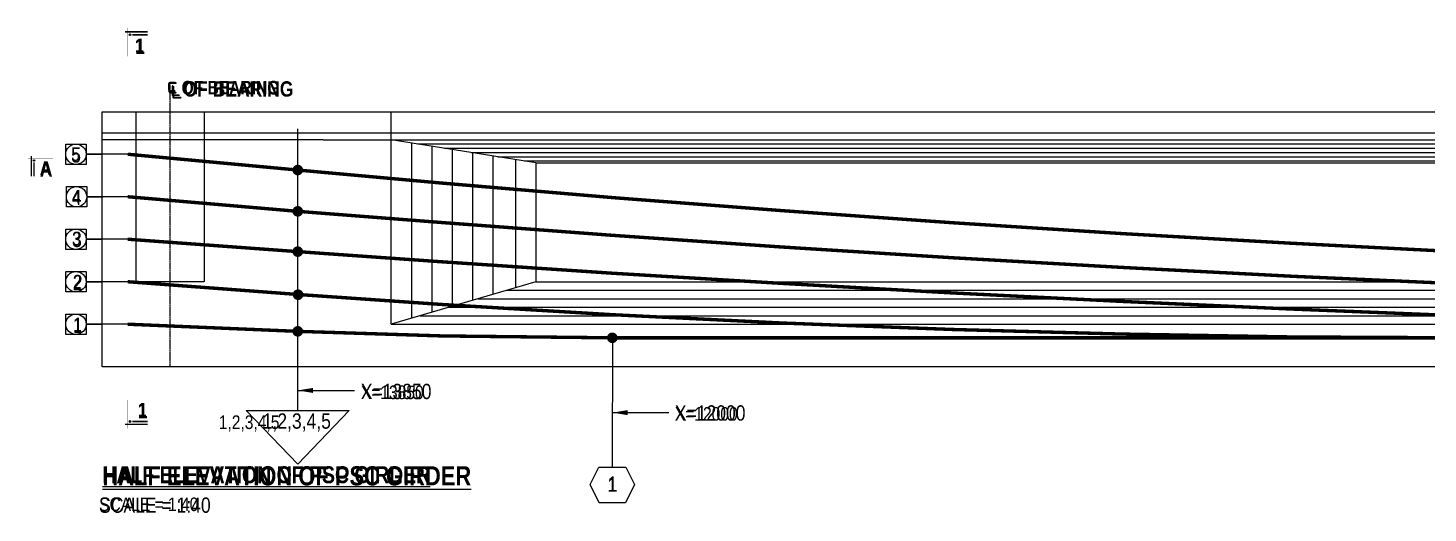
# Model space of a CAD drawing. Header units: millimetres. Extents: x -899 to 143471, y -7850 to 22336.
# Drawn here: x 41770 to 50004, y 486 to 3340 of the extents above; entities that cross this region are included whole.
import ezdxf

# ---------------------------------------------------------------- set-up
doc = ezdxf.new("R2010")
doc.units = ezdxf.units.MM
doc.linetypes.add('ACAD_ISO02W100', pattern=[15, 12, -3])
doc.linetypes.add('CENTER2', pattern=[28.575, 19.05, -3.175, 3.175, -3.175])
for name, color, linetype, lineweight in [('Bar_Dot', 3, 'Continuous', 15), ('Bar_Dot @ 40', 3, 'Continuous', 15), ('Bar_Dot @ 45', 3, 'Continuous', 15), ('Cable', 1, 'Continuous', 35), ('Center Line', 3, 'CENTER2', 9), ('Concrete inside', 124, 'Continuous', 13), ('Concrete Out', 4, 'Continuous', 20), ('Diap', 3, 'ACAD_ISO02W100', 9), ('Line', 7, 'Continuous', 20), ('Line @ 40', 7, 'Continuous', 20), ('Line @ 45', 7, 'Continuous', 20), ('PSC Legend', 7, 'Continuous', 5), ('Re-bar', 1, 'Continuous', 30), ('Section Mark', 7, 'Continuous', 13), ('Text_Normal', 7, 'Continuous', 25), ('Text_Normal @ 40', 7, 'Continuous', 25), ('Text_Normal @ 45', 7, 'Continuous', 25), ('Text_Title', 1, 'Continuous', 20), ('Text_Title @ 40', 1, 'Continuous', 20), ('Text_Title @ 45', 1, 'Continuous', 20)]:
    doc.layers.add(name, color=color, linetype=linetype, lineweight=lineweight)
doc.styles.add('SWIS_B_N', font='swisscb.ttf', dxfattribs={"height": 2})
doc.styles.add('SWIS_B_T', font='swisscb.ttf', dxfattribs={"height": 2.5})
doc.styles.add('SWIS_R_N', font='swissc.ttf', dxfattribs={"height": 2})
doc.dimstyles.new('Closed_Arrow', dxfattribs={"dimtxt": 2, "dimasz": 2, "dimexe": 1.25, "dimexo": 0.75, "dimgap": 0.75, "dimtad": 2, "dimdec": 0, "dimzin": 0, "dimdsep": 46, "dimtxsty": 'SWIS_R_N', "dimblk": 'DOT', "dimcen": 0.5, "dimadec": 0, "dimazin": 0, "dimtfac": 1, "dimtdec": 0, "dimtofl": 0, "dimtmove": 0, "dimatfit": 3, "dimfxl": 1.25, "dimfxlon": 1, "dimtolj": 1, "dimtzin": 0, "dimarcsym": 0})

# ---------------------------------------------------------------- blocks, each defined once
blk = doc.blocks.new('*U975')
at = {"layer": 'Text_Title @ 40', "insert": (42207.9, 761.3), "char_height": 100, "attachment_point": 1, "style": 'SWIS_B_T'}
blk.add_mtext_dynamic_manual_height_columns('{\\LHALF ELEVATION OF PSC GIRDER}', width=7845.311, gutter_width=550, heights=[0], dxfattribs=at)
at = {"layer": 'Text_Title @ 45', "insert": (42207.9, 761.3), "char_height": 112.5, "attachment_point": 1, "style": 'SWIS_B_T'}
blk.add_mtext_dynamic_manual_height_columns('{\\LHALF ELEVATION OF PSC GIRDER}', width=8825.975, gutter_width=618.8, heights=[0], dxfattribs=at)
blk = doc.blocks.new('*U988')
at = {"layer": 'Text_Normal @ 40', "insert": (42584.4, 3048.6), "char_height": 80, "attachment_point": 1, "style": 'SWIS_B_N'}
blk.add_mtext_dynamic_manual_height_columns('{\\fISOCPEUR|b1|i0|c0|p34;\\H1.25x;℄} OF BEARING', width=663.234, gutter_width=400, heights=[0], dxfattribs=at)
at = {"layer": 'Text_Normal @ 45', "insert": (42584.4, 3048.6), "char_height": 90, "attachment_point": 1, "style": 'SWIS_B_N'}
blk.add_mtext_dynamic_manual_height_columns('{\\fISOCPEUR|b1|i0|c0|p34;\\H1.25x;℄} OF BEARING', width=746.138, gutter_width=450, heights=[0], dxfattribs=at)
blk = doc.blocks.new('*U998')
at = {"layer": 'Text_Normal @ 40', "insert": (42035.9, 1634.9), "char_height": 80, "attachment_point": 1, "style": 'SWIS_R_N'}
blk.add_mtext_dynamic_manual_height_columns('1', width=103.277, gutter_width=400, heights=[0], dxfattribs=at)
at = {"layer": 'Text_Normal @ 45', "insert": (42035.9, 1634.9), "char_height": 90, "attachment_point": 1, "style": 'SWIS_R_N'}
blk.add_mtext_dynamic_manual_height_columns('1', width=116.186, gutter_width=450, heights=[0], dxfattribs=at)
blk = doc.blocks.new('*U1005')
at = {"layer": 'Text_Normal @ 40', "insert": (42034.3, 1886.7), "char_height": 80, "attachment_point": 1, "style": 'SWIS_R_N'}
blk.add_mtext_dynamic_manual_height_columns('2', width=103.277, gutter_width=400, heights=[0], dxfattribs=at)
at = {"layer": 'Text_Normal @ 45', "insert": (42034.3, 1886.7), "char_height": 90, "attachment_point": 1, "style": 'SWIS_R_N'}
blk.add_mtext_dynamic_manual_height_columns('2', width=116.186, gutter_width=450, heights=[0], dxfattribs=at)
blk = doc.blocks.new('*U1006')
at = {"layer": 'Text_Normal @ 40', "insert": (42029.8, 2140.9), "char_height": 80, "attachment_point": 1, "style": 'SWIS_R_N'}
blk.add_mtext_dynamic_manual_height_columns('3', width=103.277, gutter_width=400, heights=[0], dxfattribs=at)
at = {"layer": 'Text_Normal @ 45', "insert": (42029.8, 2140.9), "char_height": 90, "attachment_point": 1, "style": 'SWIS_R_N'}
blk.add_mtext_dynamic_manual_height_columns('3', width=116.186, gutter_width=450, heights=[0], dxfattribs=at)
blk = doc.blocks.new('*U1007')
at = {"layer": 'Text_Normal @ 40', "insert": (42028.5, 2387.4), "char_height": 80, "attachment_point": 1, "style": 'SWIS_R_N'}
blk.add_mtext_dynamic_manual_height_columns('4', width=103.277, gutter_width=400, heights=[0], dxfattribs=at)
at = {"layer": 'Text_Normal @ 45', "insert": (42028.5, 2387.4), "char_height": 90, "attachment_point": 1, "style": 'SWIS_R_N'}
blk.add_mtext_dynamic_manual_height_columns('4', width=116.186, gutter_width=450, heights=[0], dxfattribs=at)
blk = doc.blocks.new('*U1016')
at = {"layer": 'Line @ 40', "insert": (41840.3, 2555.1), "char_height": 80, "attachment_point": 1, "style": 'SWIS_B_N'}
blk.add_mtext_dynamic_manual_height_columns('A', width=92.187, gutter_width=400, heights=[0], dxfattribs=at)
at = {"layer": 'Line @ 45', "insert": (41840.3, 2555.1), "char_height": 90, "attachment_point": 1, "style": 'SWIS_B_N'}
blk.add_mtext_dynamic_manual_height_columns('A', width=103.71, gutter_width=450, heights=[0], dxfattribs=at)
blk = doc.blocks.new('*U1034')
at = {"layer": 'Bar_Dot @ 40', "insert": (45179.4, 611.2), "char_height": 80, "attachment_point": 7, "style": 'SWIS_R_N'}
blk.add_mtext_dynamic_manual_height_columns('1', width=107.793, gutter_width=400, heights=[0], dxfattribs=at)
at = {"layer": 'Bar_Dot @ 45', "insert": (45179.4, 611.2), "char_height": 90, "attachment_point": 7, "style": 'SWIS_R_N'}
blk.add_mtext_dynamic_manual_height_columns('1', width=121.268, gutter_width=450, heights=[0], dxfattribs=at)
blk = doc.blocks.new('_Dot')
at = {"color": 0, "linetype": 'ByBlock', "lineweight": -2}
blk.add_line((-0.5, 0), (-1, 0), dxfattribs=at)
at = {"color": 0, "linetype": 'ByBlock', "const_width": 0.5}
blk.add_lwpolyline([(-0.25, 0, 1), (0.25, 0, 1)], format="xyb", close=True, dxfattribs=at)
blk = doc.blocks.new('*U1038')
at = {"layer": 'Bar_Dot @ 40', "insert": (45574.6, 1028.4), "char_height": 80, "attachment_point": 7, "style": 'SWIS_R_N'}
blk.add_mtext_dynamic_manual_height_columns('X=12000', width=107.793, gutter_width=400, heights=[0], dxfattribs=at)
at = {"layer": 'Bar_Dot @ 45', "insert": (45574.6, 1028.4), "char_height": 90, "attachment_point": 7, "style": 'SWIS_R_N'}
blk.add_mtext_dynamic_manual_height_columns('X=12000', width=121.268, gutter_width=450, heights=[0], dxfattribs=at)
blk = doc.blocks.new('*U1039')
at = {"layer": 'Bar_Dot @ 40', "insert": (42925.6, 965.5), "char_height": 80, "attachment_point": 7, "style": 'SWIS_R_N'}
blk.add_mtext_dynamic_manual_height_columns('\\pi-33.06667;1,2,3,4,5 ', width=291.529, gutter_width=400, heights=[0], dxfattribs=at)
at = {"layer": 'Bar_Dot @ 45', "insert": (42925.6, 965.5), "char_height": 90, "attachment_point": 7, "style": 'SWIS_R_N'}
blk.add_mtext_dynamic_manual_height_columns('\\pi225.06465;1,2,3,4,5 ', width=852.499, gutter_width=450, heights=[0], dxfattribs=at)
blk = doc.blocks.new('*U1041')
at = {"layer": 'Bar_Dot @ 40', "insert": (43727.7, 1155), "char_height": 80, "attachment_point": 7, "style": 'SWIS_R_N'}
blk.add_mtext_dynamic_manual_height_columns('X=13850', width=107.793, gutter_width=400, heights=[0], dxfattribs=at)
at = {"layer": 'Bar_Dot @ 45', "insert": (43727.7, 1155), "char_height": 90, "attachment_point": 7, "style": 'SWIS_R_N'}
blk.add_mtext_dynamic_manual_height_columns('X=13850', width=121.268, gutter_width=450, heights=[0], dxfattribs=at)
blk = doc.blocks.new('*U1072')
at = {"layer": 'Text_Normal @ 40', "insert": (42188.7, 577.4), "char_height": 80, "attachment_point": 1, "style": 'SWIS_R_N'}
blk.add_mtext_dynamic_manual_height_columns('SCALE = 1:40', width=786.347, gutter_width=400, heights=[0], dxfattribs=at)
at = {"layer": 'Text_Normal @ 45', "insert": (42188.7, 577.4), "char_height": 90, "attachment_point": 1, "style": 'SWIS_R_N'}
blk.add_mtext_dynamic_manual_height_columns('SCALE = 1:40', width=884.64, gutter_width=450, heights=[0], dxfattribs=at)
blk = doc.blocks.new('*U1103')
at = {"layer": 'Text_Normal @ 40', "insert": (42024.6, 2637.8), "char_height": 80, "attachment_point": 1, "style": 'SWIS_R_N'}
blk.add_mtext_dynamic_manual_height_columns('5', width=103.277, gutter_width=400, heights=[0], dxfattribs=at)
at = {"layer": 'Text_Normal @ 45', "insert": (42024.6, 2637.8), "char_height": 90, "attachment_point": 1, "style": 'SWIS_R_N'}
blk.add_mtext_dynamic_manual_height_columns('5', width=116.186, gutter_width=450, heights=[0], dxfattribs=at)
blk = doc.blocks.new('*U1109')
at = {"layer": 'Line @ 40', "insert": (42400.2, 3276.8), "char_height": 80, "attachment_point": 1, "style": 'SWIS_B_N'}
blk.add_mtext_dynamic_manual_height_columns('1', width=92.187, gutter_width=400, heights=[0], dxfattribs=at)
at = {"layer": 'Line @ 45', "insert": (42400.2, 3276.8), "char_height": 90, "attachment_point": 1, "style": 'SWIS_B_N'}
blk.add_mtext_dynamic_manual_height_columns('1', width=103.71, gutter_width=450, heights=[0], dxfattribs=at)
blk = doc.blocks.new('*U1110')
at = {"layer": 'Line @ 40', "insert": (42416.7, 1133.7), "char_height": 80, "attachment_point": 1, "style": 'SWIS_B_N'}
blk.add_mtext_dynamic_manual_height_columns('1', width=92.187, gutter_width=400, heights=[0], dxfattribs=at)
at = {"layer": 'Line @ 45', "insert": (42416.7, 1133.7), "char_height": 90, "attachment_point": 1, "style": 'SWIS_B_N'}
blk.add_mtext_dynamic_manual_height_columns('1', width=103.71, gutter_width=450, heights=[0], dxfattribs=at)
blk = doc.blocks.new('*U1037')
at = {"layer": 'Bar_Dot @ 40'}
blk.add_leader([(45207, 1076.7), (45539.9, 1076.7)], dimstyle='Closed_Arrow', override={"dimscale": 40, "dimgap": 0.75, "dimtad": 0}, dxfattribs=at)
at = {"layer": 'Bar_Dot @ 45'}
blk.add_leader([(45207, 1076.7), (45539.9, 1076.7)], dimstyle='Closed_Arrow', override={"dimscale": 45, "dimgap": 0.75, "dimtad": 0}, dxfattribs=at)
blk = doc.blocks.new('*U1040')
at = {"layer": 'Bar_Dot @ 40'}
blk.add_leader([(43357, 1207.3), (43689.9, 1207.3)], dimstyle='Closed_Arrow', override={"dimscale": 40, "dimgap": 0.75, "dimtad": 0}, dxfattribs=at)
at = {"layer": 'Bar_Dot @ 45'}
blk.add_leader([(43357, 1207.3), (43689.9, 1207.3)], dimstyle='Closed_Arrow', override={"dimscale": 45, "dimgap": 0.75, "dimtad": 0}, dxfattribs=at)

msp = doc.modelspace()

# ---------------------------------------------------------------- hatches: boundary and pattern name
at = {"layer": 'Section Mark'}
for points in [[(42375.8, 3299.8, 1), (42365.3, 3299.8, 1)], [(41805.8, 2555.3, -1), (41805.8, 2564.6, -1)], [(42375.8, 1024.3, -1), (42365.3, 1024.3, -1)]]:
    msp.add_hatch(color=256, dxfattribs=at).paths.add_polyline_path(points)

# ---------------------------------------------------------------- linework, layer by layer
at = {"layer": 'Bar_Dot'}
for p, q in [((42357, 2596.9), (42112.4, 2596.9)), ((42361, 2346.6), (42116.3, 2346.6)), ((42357, 2096.9), (42112.4, 2096.9)), ((42357, 1846.9), (42112.4, 1846.9)), ((42357, 1596.9), (42112.4, 1596.9))]:
    msp.add_line(p, q, dxfattribs=at)
at = {"layer": 'Cable', "const_width": 20}
for points in [[(57207, 1856.9), (56207, 1859.9), (55207, 1869.9), (54207, 1886.9), (53207, 1910.9), (52207, 1940.9), (51207, 1977.9), (50207, 2021.9), (49207, 2072.9), (48207, 2129.9), (47207, 2193.9), (46207, 2264.9), (45207, 2341.9), (44207, 2426.9), (43357, 2503.9), (42357, 2596.9)], [(57207, 1686.9), (56207, 1689.9), (55207, 1698.9), (54207, 1713.9), (53207, 1734.9), (52207, 1761.9), (51207, 1794.9), (50207, 1833.9), (49207, 1878.9), (48207, 1930.9), (47207, 1987.9), (46207, 2050.9), (45207, 2119.9), (44207, 2194.9), (43357, 2260.9), (42357, 2346.9)], [(57207, 1516.9), (56207, 1519.9), (55207, 1527.9), (54207, 1540.9), (53207, 1558.9), (52207, 1582.9), (51207, 1611.9), (50207, 1645.9), (49207, 1685.9), (48207, 1730.9), (47207, 1780.9), (46207, 1836.9), (45207, 1896.9), (44207, 1963.9), (43357, 2023.9), (42357, 2096.9)], [(57207, 1516.9), (56207, 1516.9), (55207, 1516.9), (54207, 1516.9), (53207, 1516.9), (52207, 1516.9), (51207, 1516.9), (50207, 1516.9), (49207, 1521.9), (48207, 1538.9), (47207, 1565.9), (46207, 1603.9), (45207, 1652.9), (44207, 1712.9), (43357, 1771.9), (42357, 1846.9)], [(57207, 1516.9), (56207, 1516.9), (55207, 1516.9), (54207, 1516.9), (53207, 1516.9), (52207, 1516.9), (51207, 1516.9), (50207, 1516.9), (49207, 1516.9), (48207, 1516.9), (47207, 1516.9), (46207, 1516.9), (45207, 1516.9), (44207, 1527.9), (43357, 1554.9), (42357, 1596.9)]]:
    msp.add_lwpolyline(points, dxfattribs=at)
at = {"layer": 'Center Line', "ltscale": 0.4}
msp.add_line((42607, 1346.9), (42607, 3001.8), dxfattribs=at)
at = {"layer": 'Concrete inside', "lineweight": 0, "ltscale": 50}
for p, q in [((42207, 2721.9), (57207, 2721.9)), ((43507, 2682.4), (42207, 2682.4)), ((43507, 2682.4), (57207, 2682.4)), ((44757, 2546.9), (43907, 2682.4)), ((44027, 1634.4), (44027, 2663.3)), ((44063.8, 2657.4), (57207, 2657.4)), ((44147, 1667.5), (44147, 2644.2)), ((44220.7, 2632.4), (57207, 2632.4)), ((44267, 1702.8), (44267, 2625)), ((44377.5, 2607.4), (57207, 2607.4)), ((44387, 1738.1), (44387, 2605.9)), ((44507, 1773.4), (44507, 2586.8)), ((44534.3, 2582.4), (57207, 2582.4)), ((44639.9, 1812.5), (44639.9, 2565.6)), ((44691.1, 2557.4), (57207, 2557.4)), ((44757, 2546.9), (57207, 2546.9)), ((44757, 2546.9), (44757, 1846.9)), ((44757, 1846.9), (43907, 1596.9)), ((44757, 1846.9), (57207, 1846.9)), ((44417, 1746.9), (57207, 1746.9)), ((44587, 1796.9), (57207, 1796.9)), ((44077, 1646.9), (57207, 1646.9)), ((44247, 1696.9), (57207, 1696.9)), ((43907, 1596.9), (57207, 1596.9))]:
    msp.add_line(p, q, dxfattribs=at)
at = {"layer": 'Concrete Out'}
for p, q in [((42207, 2846.9), (57207, 2846.9)), ((42207, 1346.9), (42207, 2846.9)), ((43907, 1596.9), (43907, 2846.9)), ((57207, 1346.9), (42207, 1346.9))]:
    msp.add_line(p, q, dxfattribs=at)
at = {"layer": 'Diap', "ltscale": 0.1}
msp.add_lwpolyline([(42807, 2846.9), (42807, 1846.9), (42407, 1846.9), (42407, 2846.9)], dxfattribs=at)
at = {"layer": 'PSC Legend'}
for p, q in [((43357, 1090.1), (43357, 2746.9)), ((42112.4, 2596.9), (42208.8, 2596.9)), ((42116.3, 2346.6), (42212.7, 2346.6)), ((42112.4, 2096.9), (42208.8, 2096.9)), ((42112.4, 1846.9), (42208.8, 1846.9)), ((42112.4, 1596.9), (42208.8, 1596.9)), ((45207.3, 1516.9), (45207, 756.6))]:
    msp.add_line(p, q, dxfattribs=at)
for points in [[(41992.4, 2656.9), (42112.4, 2656.9), (42112.4, 2536.9), (41992.4, 2536.9)], [(41996.3, 2406.6), (42116.3, 2406.6), (42116.3, 2286.6), (41996.3, 2286.6)], [(41992.4, 2156.9), (42112.4, 2156.9), (42112.4, 2036.9), (41992.4, 2036.9)], [(41992.4, 1906.9), (42112.4, 1906.9), (42112.4, 1786.9), (41992.4, 1786.9)], [(41992.4, 1656.9), (42112.4, 1656.9), (42112.4, 1536.9), (41992.4, 1536.9)], [(43054.1, 1090.2), (43660, 1090.2), (43357, 774.2)], [(45285.6, 756.6), (45337.4, 653.6), (45284.3, 546.6), (45129.7, 546.6), (45076.6, 653.6), (45128.4, 756.6)]]:
    msp.add_lwpolyline(points, close=True, dxfattribs=at)
for centre in [(42052.4, 2596.9), (42056.3, 2346.6), (42052.4, 2096.9), (42052.4, 1846.9), (42052.4, 1596.9)]:
    msp.add_circle(centre, 60, dxfattribs=at)
at = {"layer": 'Re-bar', "const_width": 31.2}
for points in [[(43341.4, 2503.9, 1), (43372.6, 2503.9, 1)], [(43341.4, 2260.9, 1), (43372.6, 2260.9, 1)], [(43341.4, 2023.9, 1), (43372.6, 2023.9, 1)], [(43343, 1770.5, 1), (43374.2, 1770.5, 1)], [(43341.4, 1554.9, 1), (43372.6, 1554.9, 1)], [(45191.4, 1516.9, 1), (45222.6, 1516.9, 1)]]:
    msp.add_lwpolyline(points, format="xyb", close=True, dxfattribs=at)
at = {"layer": 'Section Mark'}
for points, const_width in [([(42340.4, 3317), (42475.2, 3317)], 8.4), ([(42357, 3173.6), (42357, 3339)], 1.26), ([(42383.5, 3299.6), (42475.2, 3299.6)], 8.4), ([(41918.1, 2571.9), (41771, 2571.9)], 1.12), ([(41790.6, 2586.7), (41790.6, 2466.9)], 7.47), ([(41806, 2548.4), (41806, 2466.9)], 7.47), ([(42357, 1150.6), (42357, 985.2)], 1.26), ([(42340.4, 1007.2), (42475.2, 1007.2)], 8.4), ([(42383.5, 1024.5), (42475.2, 1024.5)], 8.4)]:
    msp.add_lwpolyline(points, dxfattribs=dict(at, const_width=const_width))
for centre, radius in [((42370.5, 3299.8), 5.24), ((41805.8, 2559.9), 4.66), ((42370.5, 1024.3), 5.24)]:
    msp.add_circle(centre, radius, dxfattribs=at)

# ---------------------------------------------------------------- block references
at = {"layer": 'Bar_Dot'}
for name in ['*U1041', '*U1040', '*U1039', '*U1037', '*U1038', '*U1034']:
    msp.add_blockref(name, (0, 0), dxfattribs=at)
at = {"layer": 'Line'}
for name in ['*U1109', '*U1016', '*U1110']:
    msp.add_blockref(name, (0, 0), dxfattribs=at)
at = {"layer": 'Text_Normal'}
for name in ['*U988', '*U1103', '*U1007', '*U1006', '*U1005', '*U998', '*U1072']:
    msp.add_blockref(name, (0, 0), dxfattribs=at)
at = {"layer": 'Text_Title'}
msp.add_blockref('*U975', (0, 0), dxfattribs=at)

doc.saveas('drawing.dxf')
